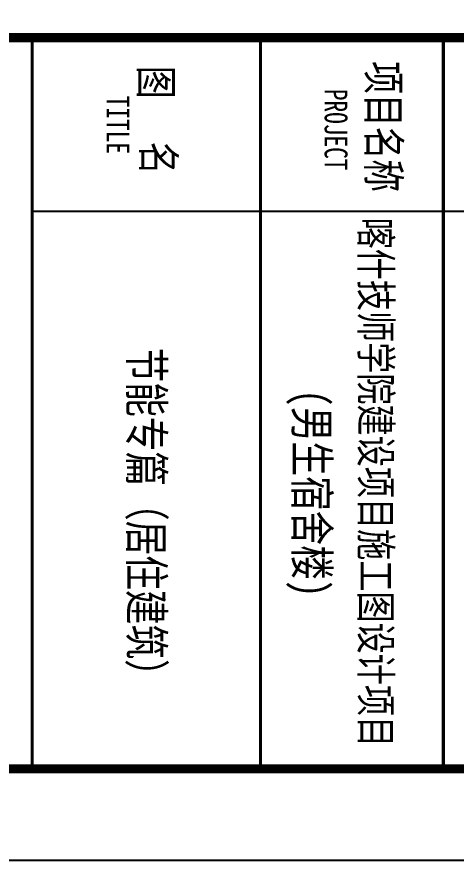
# Model space of a CAD drawing. Extents: x 174641 to 414490, y 73126 to 493158.
# Drawn here: x 179992 to 184798, y 171989 to 181217 of the extents above; entities that cross this region are included whole.
import ezdxf

# ---------------------------------------------------------------- set-up
doc = ezdxf.new("R2010")
doc.units = 0
doc.header["$LTSCALE"] = 1000
doc.header["$MEASUREMENT"] = 0
doc.layers.add('PUB_TITLE', color=7, linetype='Continuous')
doc.layers.add('TWT_TITLE', color=7, linetype='Continuous')
doc.styles.add('-宋体', font='', dxfattribs={"width": 0.8})
doc.styles.get('-宋体').set_extended_font_data('SimSun')

msp = doc.modelspace()

# ---------------------------------------------------------------- linework, layer by layer
for p, q in [((175657.8, 180989), (233057.8, 180989)), ((180158.2, 179789), (180158.2, 172989)), ((180158.2, 179089), (186658.2, 179089))]:
    msp.add_line(p, q)
at = {"const_width": 34}
for points in [[(180158.2, 180989), (180158.2, 172989)], [(182658.2, 180989), (182658.2, 172989)], [(184658.2, 180989), (184658.2, 172989)]]:
    msp.add_lwpolyline(points, dxfattribs=at)
at = {"layer": 'PUB_TITLE', "const_width": 100}
msp.add_lwpolyline([(233057.8, 180989), (233057.8, 172989), (175658.2, 172989), (175658.2, 180989)], close=True, dxfattribs=at)
at = {"layer": 'TWT_TITLE'}
msp.add_lwpolyline([(174658.2, 256089), (174658.2, 171989), (234058.2, 171989), (234058.2, 256089)], close=True, dxfattribs=at)
at = {"layer": 'TWT_TITLE', "const_width": 100}
msp.add_lwpolyline([(175658.2, 253589), (175658.2, 172989), (233058.2, 172989), (233058.2, 253589)], close=True, dxfattribs=at)

# ---------------------------------------------------------------- texts
at = {"style": '-宋体', "width": 0.75}
for s, height, p in [('项目名称', 350, (183830.3, 180731.5)), ('图', 350, (181340.5, 180680.3)), ('PROJECT', 250, (183359.4, 180428.9)), ('TITLE', 250, (180973.9, 180353.8)), ('名', 350, (181365.7, 179850.9)), ('喀什技师学院建设项目施工图设计项目', 333.245, (183754, 179020.5)), ('节能专篇（居住建筑）', 370.27, (181224.7, 177597.6)), ('(男生宿舍楼)', 370.27, (183034.9, 177138.4))]:
    msp.add_text(s, height=height, rotation=270, dxfattribs=at).set_placement(p)

doc.saveas('drawing.dxf')
